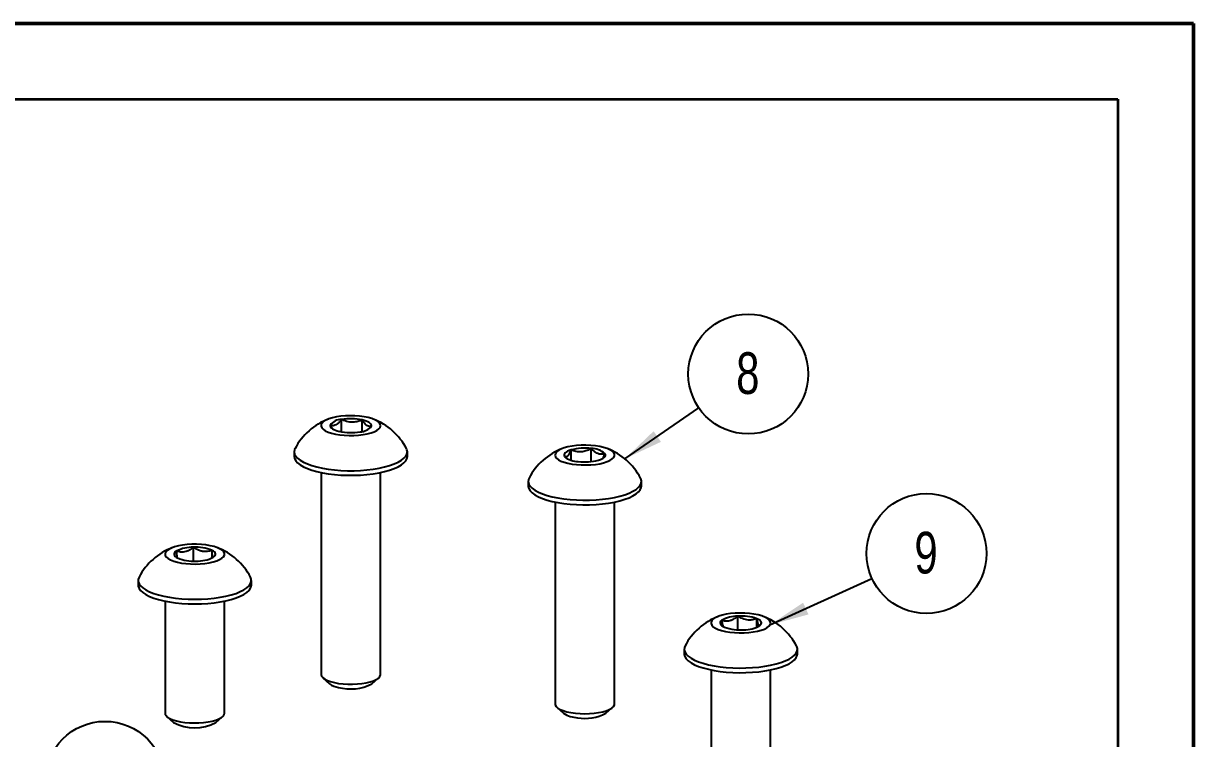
# Model space of a CAD drawing. Header units: millimetres. Extents: x 0 to 279, y 0 to 216.
# Drawn here: x 181.2 to 279.4, y 155.9 to 215.9 of the extents above; entities that cross this region are included whole.
import ezdxf

# ---------------------------------------------------------------- set-up
doc = ezdxf.new("R2010")
doc.units = ezdxf.units.MM
doc.layers.add('PAGE_BORDER', color=7, linetype='Continuous')
doc.layers.add('TITLE_BLOCK_BORDER', color=7, linetype='Continuous')
doc.styles.add('SLDTEXTSTYLE0', font='TXT', dxfattribs={"width": 0.75})
doc.dimstyles.new('SLDDIMSTYLE1', dxfattribs={"dimtxt": 0.18, "dimasz": 3.302, "dimexe": 0, "dimexo": 0.0625, "dimgap": 0, "dimtad": 0, "dimtih": 1, "dimtoh": 1, "dimdec": 0, "dimrnd": 1e-09, "dimzin": 0, "dimdsep": 46, "dimtxsty": 'Standard', "dimsah": 1, "dimcen": 0.09, "dimadec": 0, "dimazin": 0, "dimtfac": 3.302, "dimtdec": 0, "dimtofl": 0, "dimtmove": 0, "dimatfit": 3, "dimfxl": 1, "dimfrac": 2, "dimtolj": 1, "dimtzin": 0, "dimarcsym": 0})

# ---------------------------------------------------------------- blocks, each defined once
blk = doc.blocks.new('SW_NOTE_98')
at = {"layer": 'TITLE_BLOCK_BORDER', "color": 0}
blk.add_circle((4.146, 2.849), 5.031, dxfattribs=at)
at = {"layer": 'TITLE_BLOCK_BORDER', "color": 0, "insert": (4.11, 4.673), "char_height": 3.5, "attachment_point": 2, "style": 'SLDTEXTSTYLE0'}
blk.add_mtext('8', dxfattribs=at)
blk = doc.blocks.new('SW_NOTE_99')
at = {"layer": 'TITLE_BLOCK_BORDER', "color": 0}
blk.add_circle((4.577, 2.088), 5.031, dxfattribs=at)
at = {"layer": 'TITLE_BLOCK_BORDER', "color": 0, "insert": (4.541, 3.912), "char_height": 3.5, "attachment_point": 2, "style": 'SLDTEXTSTYLE0'}
blk.add_mtext('9', dxfattribs=at)
blk = doc.blocks.new('SW_NOTE_103')
at = {"layer": 'TITLE_BLOCK_BORDER', "color": 0}
blk.add_circle((-4.707, 1.776), 5.031, dxfattribs=at)
at = {"layer": 'TITLE_BLOCK_BORDER', "color": 0, "insert": (-4.742, 3.599), "char_height": 3.5, "attachment_point": 2, "style": 'SLDTEXTSTYLE0'}
blk.add_mtext('6', dxfattribs=at)

msp = doc.modelspace()

# ---------------------------------------------------------------- linework, layer by layer
at = {"color": 7, "linetype": 'Continuous', "lineweight": 50}
for p in [(0, 215.9), (279.4, 0)]:
    msp.add_line(p, (279.4, 215.9), dxfattribs=at)
at = {"color": 7, "linetype": 'Continuous', "lineweight": 25}
for p, q in [((207.873, 181.615), (207.873, 182.647)), ((209.602, 181.649), (209.602, 182.613)), ((210.264, 181.954), (210.378, 182.097)), ((203.899, 179.927), (203.899, 179.538)), ((213.399, 179.538), (213.399, 179.927)), ((227.144, 179.224), (227.144, 180.088)), ((228.841, 179.108), (228.841, 180.203)), ((226.595, 179.541), (226.791, 179.351)), ((206.149, 178.192), (206.149, 161.248)), ((211.149, 161.248), (211.149, 178.192)), ((223.542, 177.452), (223.542, 177.063)), ((233.042, 177.063), (233.042, 177.452)), ((225.792, 175.717), (225.792, 158.773)), ((230.792, 158.773), (230.792, 175.717)), ((195.449, 170.759), (195.449, 171.912)), ((196.998, 171.018), (196.998, 171.654)), ((190.803, 169.132), (190.803, 168.743)), ((200.303, 168.743), (200.303, 169.132)), ((193.053, 167.397), (193.053, 157.995)), ((198.053, 157.995), (198.053, 167.397)), ((241.132, 164.99), (241.132, 166.132)), ((242.744, 165.202), (242.744, 165.92)), ((236.638, 163.357), (236.638, 162.968)), ((246.138, 162.968), (246.138, 163.357)), ((238.888, 161.622), (238.888, 152.22)), ((243.888, 152.22), (243.888, 161.622)), ((206.31, 160.953), (206.871, 160.458)), ((210.426, 160.458), (210.987, 160.953)), ((225.954, 158.478), (226.515, 157.983)), ((230.07, 157.983), (230.631, 158.478)), ((193.214, 157.7), (193.776, 157.205)), ((197.33, 157.205), (197.891, 157.7))]:
    msp.add_line(p, q, dxfattribs=at)
at = {"color": 7, "linetype": 'Continuous', "lineweight": 25, "flags": 128}
for points in [[(206.561, 182.589), (206.368, 182.472), (206.233, 182.345), (206.161, 182.213), (206.154, 182.079), (206.211, 181.947), (206.331, 181.819), (206.511, 181.699), (206.747, 181.59), (207.032, 181.495), (207.358, 181.417), (207.718, 181.357), (208.103, 181.318), (208.501, 181.299), (208.903, 181.302), (209.299, 181.326), (209.678, 181.371), (210.03, 181.436), (210.346, 181.519), (210.619, 181.618), (210.84, 181.73), (211.005, 181.852), (211.108, 181.982), (211.148, 182.115), (211.123, 182.249), (211.035, 182.38), (210.884, 182.504), (210.675, 182.619), (210.414, 182.721), (210.107, 182.808), (209.763, 182.877), (209.389, 182.927), (208.997, 182.956), (208.595, 182.964), (208.195, 182.95), (207.806, 182.915), (207.44, 182.86), (207.104, 182.786), (206.809, 182.695), (206.561, 182.589)], [(206.92, 182.165), (206.921, 182.089), (206.952, 182.015), (207.012, 181.942), (207.1, 181.872), (207.215, 181.807), (207.354, 181.747), (207.515, 181.694), (207.696, 181.649)], [(210.378, 182.097), (210.376, 182.172), (210.345, 182.247), (210.285, 182.32), (210.197, 182.389), (210.083, 182.455), (209.944, 182.514), (209.782, 182.567), (209.602, 182.613)], [(203.97, 180.2), (203.931, 180.112), (203.899, 179.928), (203.93, 179.745), (204.026, 179.563), (204.184, 179.387), (204.402, 179.218), (204.678, 179.058), (205.007, 178.91), (205.386, 178.776), (205.809, 178.658), (206.27, 178.556), (206.763, 178.474), (207.282, 178.411), (207.82, 178.368), (208.368, 178.346), (208.921, 178.346), (209.469, 178.367), (210.007, 178.41), (210.526, 178.473), (211.02, 178.555), (211.482, 178.656), (211.905, 178.774), (212.285, 178.908), (212.615, 179.056), (212.892, 179.215), (213.111, 179.384), (213.27, 179.56), (213.366, 179.742), (213.399, 179.926), (213.367, 180.109), (213.327, 180.2)], [(225.921, 179.92), (225.825, 179.79), (225.792, 179.656), (225.825, 179.522), (225.921, 179.392), (226.078, 179.269), (226.293, 179.155), (226.56, 179.055), (226.872, 178.97), (227.22, 178.903), (227.596, 178.856), (227.99, 178.829), (228.392, 178.823), (228.792, 178.839), (229.178, 178.877), (229.542, 178.934), (229.873, 179.01), (230.163, 179.103), (230.405, 179.21), (230.592, 179.329), (230.72, 179.456), (230.784, 179.589), (230.784, 179.723), (230.72, 179.855), (230.593, 179.982), (230.406, 180.101), (230.164, 180.208), (229.874, 180.301), (229.543, 180.377), (229.18, 180.435), (228.793, 180.472), (228.394, 180.489), (227.992, 180.483), (227.598, 180.456), (227.221, 180.409), (226.873, 180.342), (226.561, 180.257), (226.294, 180.157), (226.079, 180.043), (225.921, 179.92)], [(227.144, 180.088), (226.985, 180.035), (226.848, 179.974), (226.735, 179.909), (226.65, 179.839), (226.592, 179.766), (226.564, 179.691), (226.565, 179.615), (226.595, 179.541)], [(229.441, 179.224), (229.6, 179.277), (229.737, 179.337), (229.849, 179.403), (229.935, 179.473), (229.993, 179.546), (230.021, 179.621), (230.02, 179.696), (229.99, 179.771)], [(203.899, 179.538), (203.93, 179.356), (204.026, 179.174), (204.184, 178.998), (204.402, 178.829), (204.678, 178.669), (205.007, 178.521), (205.386, 178.387), (205.809, 178.269), (206.27, 178.168), (206.763, 178.085), (207.282, 178.022), (207.82, 177.979), (208.368, 177.957), (208.921, 177.957), (209.469, 177.979), (210.007, 178.021), (210.526, 178.084), (211.02, 178.166), (211.482, 178.267), (211.905, 178.385), (212.285, 178.519), (212.615, 178.667), (212.892, 178.826), (213.111, 178.995), (213.27, 179.172), (213.366, 179.353), (213.399, 179.537), (213.399, 179.538)], [(223.542, 177.063), (223.544, 177.021), (223.591, 176.838), (223.701, 176.657), (223.874, 176.482), (224.106, 176.315), (224.395, 176.158), (224.736, 176.014), (225.126, 175.883), (225.558, 175.769), (226.027, 175.671), (226.528, 175.593), (227.051, 175.535), (227.592, 175.497), (228.142, 175.481), (228.694, 175.486), (229.241, 175.512), (229.775, 175.559), (230.289, 175.626), (230.776, 175.713), (231.229, 175.819), (231.643, 175.941), (232.011, 176.078), (232.329, 176.229), (232.592, 176.39), (232.798, 176.561), (232.942, 176.739), (233.023, 176.921), (233.042, 177.063)], [(223.614, 177.726), (223.562, 177.594), (223.544, 177.41), (223.591, 177.227), (223.701, 177.046), (223.874, 176.871), (224.106, 176.704), (224.395, 176.547), (224.736, 176.403), (225.126, 176.272), (225.558, 176.157), (226.027, 176.06), (226.528, 175.982), (227.051, 175.924), (227.592, 175.886), (228.142, 175.87), (228.694, 175.874), (229.241, 175.901), (229.775, 175.948), (230.289, 176.015), (230.776, 176.102), (231.229, 176.208), (231.643, 176.33), (232.011, 176.467), (232.329, 176.617), (232.592, 176.779), (232.798, 176.95), (232.942, 177.128), (233.023, 177.31), (233.041, 177.494), (232.994, 177.678), (232.971, 177.726)], [(194.435, 170.59), (194.808, 170.54), (195.201, 170.511), (195.602, 170.502), (196.002, 170.516), (196.391, 170.551), (196.758, 170.606), (197.094, 170.679), (197.39, 170.77), (197.638, 170.876), (197.832, 170.993), (197.967, 171.12), (198.04, 171.251), (198.048, 171.386), (197.992, 171.518), (197.873, 171.646), (197.693, 171.766), (197.458, 171.875), (197.174, 171.97), (196.847, 172.049), (196.487, 172.109), (196.103, 172.149), (195.705, 172.167), (195.303, 172.165), (194.907, 172.141), (194.528, 172.096), (194.175, 172.031), (193.859, 171.948), (193.586, 171.85), (193.364, 171.738), (193.198, 171.616), (193.094, 171.486), (193.053, 171.353), (193.078, 171.219), (193.166, 171.088), (193.316, 170.964), (193.524, 170.849), (193.784, 170.747), (194.091, 170.66), (194.435, 170.59)], [(194.004, 171.594), (193.916, 171.524), (193.856, 171.451), (193.825, 171.377), (193.824, 171.301), (193.852, 171.226), (193.91, 171.153), (193.995, 171.083), (194.108, 171.018)], [(197.102, 171.077), (197.19, 171.147), (197.25, 171.22), (197.281, 171.295), (197.282, 171.37), (197.254, 171.445), (197.196, 171.518), (197.111, 171.588), (196.998, 171.654)], [(190.874, 169.405), (190.874, 169.404), (190.811, 169.221), (190.811, 169.037), (190.877, 168.854), (191.005, 168.675), (191.195, 168.502), (191.444, 168.338), (191.748, 168.184), (192.104, 168.043), (192.506, 167.917), (192.95, 167.807), (193.429, 167.716)], [(193.429, 167.716), (193.936, 167.643), (194.466, 167.591), (195.01, 167.559), (195.561, 167.548), (196.113, 167.56), (196.657, 167.592), (197.186, 167.645), (197.692, 167.718), (198.17, 167.811), (198.613, 167.921), (199.014, 168.047), (199.368, 168.189), (199.671, 168.343), (199.918, 168.507), (200.106, 168.68), (200.232, 168.86), (200.295, 169.043), (200.294, 169.227), (200.232, 169.405)], [(190.803, 168.743), (190.811, 168.648), (190.877, 168.465), (191.005, 168.286), (191.195, 168.113), (191.444, 167.949), (191.748, 167.795), (192.104, 167.654), (192.506, 167.528), (192.95, 167.418), (193.429, 167.327)], [(193.429, 167.327), (193.936, 167.254), (194.466, 167.202), (195.01, 167.17), (195.561, 167.16), (196.113, 167.171), (196.657, 167.203), (197.186, 167.256), (197.692, 167.329), (198.17, 167.422), (198.613, 167.532), (199.014, 167.658), (199.368, 167.8), (199.671, 167.954), (199.918, 168.118), (200.106, 168.291), (200.232, 168.471), (200.295, 168.654), (200.303, 168.743)], [(239.832, 166.213), (239.539, 166.122), (239.293, 166.015), (239.101, 165.897), (238.969, 165.771), (238.899, 165.639), (238.894, 165.505), (238.953, 165.372), (239.076, 165.244), (239.258, 165.125), (239.496, 165.016), (239.782, 164.922), (240.11, 164.845), (240.472, 164.786), (240.857, 164.747), (241.255, 164.729), (241.658, 164.732), (242.053, 164.758), (242.431, 164.803), (242.782, 164.869), (243.097, 164.953), (243.367, 165.052), (243.587, 165.164), (243.749, 165.287), (243.851, 165.417), (243.888, 165.55), (243.861, 165.684), (243.77, 165.815), (243.617, 165.939), (243.406, 166.053), (243.143, 166.154), (242.835, 166.241), (242.489, 166.309), (242.115, 166.358), (241.722, 166.387), (241.32, 166.394), (240.92, 166.379), (240.532, 166.344), (240.166, 166.288), (239.832, 166.213)], [(239.777, 165.773), (239.708, 165.701), (239.667, 165.626), (239.656, 165.551), (239.675, 165.476), (239.723, 165.402), (239.8, 165.331), (239.903, 165.264), (240.033, 165.202)], [(243, 165.349), (243.069, 165.421), (243.109, 165.495), (243.12, 165.571), (243.101, 165.646), (243.053, 165.72), (242.977, 165.791), (242.873, 165.858), (242.744, 165.92)], [(236.71, 163.631), (236.655, 163.491), (236.641, 163.307), (236.69, 163.123), (236.804, 162.943), (236.979, 162.768), (237.214, 162.602), (237.505, 162.445), (237.849, 162.301), (238.24, 162.171), (238.675, 162.058), (239.146, 161.961), (239.647, 161.884), (240.172, 161.827), (240.713, 161.79), (241.263, 161.774), (241.815, 161.78), (242.362, 161.807), (242.895, 161.856), (243.408, 161.924), (243.893, 162.012), (244.345, 162.118), (244.756, 162.241), (245.122, 162.379), (245.438, 162.53), (245.699, 162.692), (245.901, 162.863), (246.043, 163.041), (246.121, 163.223), (246.136, 163.408), (246.086, 163.591), (246.067, 163.631)], [(236.638, 162.968), (236.641, 162.918), (236.69, 162.734), (236.804, 162.554), (236.979, 162.38), (237.214, 162.213), (237.505, 162.056), (237.849, 161.912), (238.24, 161.782), (238.675, 161.669), (239.146, 161.572), (239.647, 161.495), (240.172, 161.438), (240.713, 161.401), (241.263, 161.385), (241.815, 161.391), (242.362, 161.418), (242.895, 161.467), (243.408, 161.535), (243.893, 161.623), (244.345, 161.729), (244.756, 161.852), (245.122, 161.99), (245.438, 162.141), (245.699, 162.303), (245.901, 162.474), (246.043, 162.652), (246.121, 162.835), (246.138, 162.968)], [(206.149, 161.248), (206.149, 161.23), (206.19, 161.096), (206.295, 160.967), (206.461, 160.845), (206.683, 160.733), (206.956, 160.634), (207.273, 160.552)], [(207.273, 160.552), (207.626, 160.487), (208.005, 160.442), (208.401, 160.418), (208.803, 160.416), (209.201, 160.435), (209.585, 160.475), (209.945, 160.535), (210.271, 160.614), (210.555, 160.708), (210.79, 160.817), (210.969, 160.937), (211.088, 161.066), (211.144, 161.198), (211.149, 161.248)], [(225.792, 158.773), (225.811, 158.672), (225.891, 158.541), (226.034, 158.416), (226.235, 158.3), (226.489, 158.196), (226.79, 158.107), (227.13, 158.035), (227.5, 157.982)], [(227.5, 157.982), (227.891, 157.95), (228.292, 157.939), (228.693, 157.95), (229.083, 157.982), (229.454, 158.035), (229.794, 158.106), (230.095, 158.195), (230.349, 158.299), (230.551, 158.415), (230.694, 158.541), (230.774, 158.672), (230.792, 158.773)], [(193.053, 157.995), (193.066, 157.911), (193.138, 157.78), (193.273, 157.653), (193.467, 157.536), (193.715, 157.43), (194.01, 157.339), (194.346, 157.265), (194.713, 157.21), (195.101, 157.175), (195.501, 157.162), (195.903, 157.17), (196.296, 157.199), (196.669, 157.249), (197.013, 157.319), (197.32, 157.405), (197.581, 157.507), (197.789, 157.622)]]:
    msp.add_lwpolyline(points, dxfattribs=at)
at = {"color": 7, "linetype": 'Continuous', "lineweight": 25}
for centre, radius, start, end in [((208.649, 177.739), 5.287, 110.842, 152.25206), ((207.844, 181.52), 1.127, 88.55222, 145.10912), ((208.644, 177.897), 4.812, 78.51889, 99.22189), ((209.453, 182.741), 1.127, 268.55222, 325.10912), ((208.649, 177.739), 5.287, 27.74794, 69.158), ((208.654, 186.365), 4.812, 258.51889, 279.22189), ((228.292, 175.264), 5.287, 110.842, 152.25206), ((228.298, 175.661), 4.575, 83.17222, 104.60157), ((228.86, 178.511), 1.692, 48.11564, 90.62271), ((228.292, 175.264), 5.287, 27.74794, 69.158), ((227.725, 180.8), 1.692, 228.11564, 270.62271), ((228.287, 183.651), 4.575, 263.17222, 284.60157), ((195.348, 168.927), 2.987, 88.06768, 116.75692), ((195.649, 168.336), 3.582, 67.87407, 93.20174), ((195.553, 166.944), 5.287, 110.842, 152.25206), ((195.457, 174.336), 3.582, 247.87407, 273.20174), ((195.757, 173.744), 2.987, 268.06768, 296.75692), ((195.553, 166.944), 5.287, 27.74794, 69.158), ((241.388, 161.169), 5.287, 110.842, 152.25206), ((241.079, 163.598), 2.535, 88.78611, 120.9064), ((241.431, 162.165), 3.978, 70.73012, 94.30361), ((241.388, 161.169), 5.287, 27.74794, 69.158), ((241.346, 168.957), 3.978, 250.73012, 274.30361), ((241.698, 167.524), 2.535, 268.78611, 300.9064), ((207.843, 161.759), 1.623, 233.24749, 261.51269), ((208.626, 163.908), 3.892, 254.77137, 297.55863), ((195.553, 160.417), 3.671, 241.04404, 298.95596), ((197.574, 158.054), 0.482, 296.44438, 352.94424), ((227.757, 159.836), 2.231, 236.16638, 268.27876), ((228.349, 161.145), 3.6, 259.44797, 298.54653)]:
    msp.add_arc(centre, radius, start, end, dxfattribs=at)
for points, knots in [([(207.873, 182.647), (207.826, 182.586), (207.728, 182.458), (207.571, 182.299), (207.351, 182.144), (207.126, 182.105), (206.974, 182.149), (206.92, 182.165)], [0, 0, 0, 0, 0.155824, 0.325278, 0.494361, 0.819291, 1, 1, 1, 1]), ([(206.92, 182.165), (206.972, 182.073), (207.033, 181.967), (207.1, 181.897), (207.109, 181.887)], [0, 0, 0, 0, 0.863359, 1, 1, 1, 1]), ([(209.602, 182.613), (209.483, 182.564), (209.242, 182.465), (208.795, 182.387), (208.316, 182.448), (208.009, 182.586), (207.873, 182.647)], [0, 0, 0, 0, 0.21645, 0.4403, 0.751891, 1, 1, 1, 1]), ([(210.378, 182.097), (210.325, 182.081), (210.217, 182.049), (210.016, 182.095), (209.801, 182.291), (209.663, 182.514), (209.602, 182.613)], [0, 0, 0, 0, 0.21645, 0.4403, 0.751891, 1, 1, 1, 1]), ([(227.144, 180.088), (227.117, 180.024), (227.061, 179.889), (226.97, 179.719), (226.844, 179.549), (226.714, 179.495), (226.627, 179.529), (226.595, 179.541)], [0, 0, 0, 0, 0.155824, 0.325278, 0.494361, 0.819291, 1, 1, 1, 1]), ([(228.841, 180.203), (228.725, 180.144), (228.489, 180.024), (228.05, 179.907), (227.579, 179.928), (227.278, 180.039), (227.144, 180.088)], [0, 0, 0, 0, 0.21645, 0.4402998, 0.7518915, 1, 1, 1, 1]), ([(229.99, 179.771), (229.911, 179.75), (229.751, 179.706), (229.454, 179.731), (229.136, 179.903), (228.932, 180.111), (228.841, 180.203)], [0, 0, 0, 0, 0.21645, 0.4402998, 0.7518915, 1, 1, 1, 1]), ([(229.79, 179.375), (229.798, 179.385), (229.838, 179.437), (229.906, 179.573), (229.963, 179.707), (229.99, 179.771)], [0, 0, 0, 0, 0.112802, 0.57849, 1, 1, 1, 1]), ([(195.449, 171.912), (195.35, 171.839), (195.149, 171.69), (194.775, 171.521), (194.374, 171.485), (194.117, 171.561), (194.004, 171.594)], [0, 0, 0, 0, 0.21645, 0.4403, 0.751891, 1, 1, 1, 1]), ([(196.998, 171.654), (196.91, 171.625), (196.663, 171.545), (196.297, 171.531), (195.94, 171.635), (195.684, 171.757), (195.525, 171.862), (195.449, 171.912)], [0, 0, 0, 0, 0.1807088, 0.5056394, 0.6747219, 0.8441758, 1, 1, 1, 1]), ([(194.004, 171.594), (194.011, 171.503), (194.025, 171.318), (194.052, 171.088), (194.073, 170.991), (194.083, 171), (194.084, 171)], [0, 0, 0, 0, 0.284245, 0.578208, 0.987395, 1, 1, 1, 1]), ([(197.091, 171.066), (197.087, 171.062), (197.077, 171.047), (197.054, 171.106), (197.025, 171.316), (197.007, 171.55), (196.998, 171.654)], [0, 0, 0, 0, 0.113429, 0.36671, 0.71927, 1, 1, 1, 1]), ([(241.132, 166.132), (241.066, 166.077), (240.927, 165.961), (240.703, 165.823), (240.39, 165.696), (240.07, 165.686), (239.854, 165.75), (239.777, 165.773)], [0, 0, 0, 0, 0.155824, 0.325278, 0.494361, 0.819291, 1, 1, 1, 1]), ([(242.744, 165.92), (242.634, 165.884), (242.409, 165.809), (241.992, 165.777), (241.545, 165.888), (241.259, 166.057), (241.132, 166.132)], [0, 0, 0, 0, 0.21645, 0.4402998, 0.7518915, 1, 1, 1, 1]), ([(239.777, 165.773), (239.794, 165.684), (239.83, 165.504), (239.878, 165.314), (239.906, 165.279), (239.915, 165.268)], [0, 0, 0, 0, 0.4019746, 0.8176916, 1, 1, 1, 1]), ([(243, 165.349), (242.982, 165.337), (242.947, 165.313), (242.88, 165.373), (242.809, 165.584), (242.764, 165.817), (242.744, 165.92)], [0, 0, 0, 0, 0.21645, 0.4403, 0.751891, 1, 1, 1, 1])]:
    msp.add_open_spline(points, degree=3, knots=knots, dxfattribs=at)
at = {"layer": 'PAGE_BORDER', "lineweight": 35}
for p, q in [((6.35, 209.55), (273.05, 209.55)), ((273.05, 209.55), (273.05, 6.35))]:
    msp.add_line(p, q, dxfattribs=at)

# ---------------------------------------------------------------- block references
at = {"layer": 'TITLE_BLOCK_BORDER'}
for name, p in [('SW_NOTE_98', (237.868, 183.614)), ('SW_NOTE_99', (252.397, 169.303)), ('SW_NOTE_103', (192.727, 150.492))]:
    msp.add_blockref(name, p, dxfattribs=at)

# ---------------------------------------------------------------- leaders
for points in [[(231.655, 179.344), (237.868, 183.614)], [(243.84, 165.398), (252.397, 169.303)]]:
    msp.add_leader(points, dimstyle='SLDDIMSTYLE1', dxfattribs=at)

doc.saveas('drawing.dxf')
